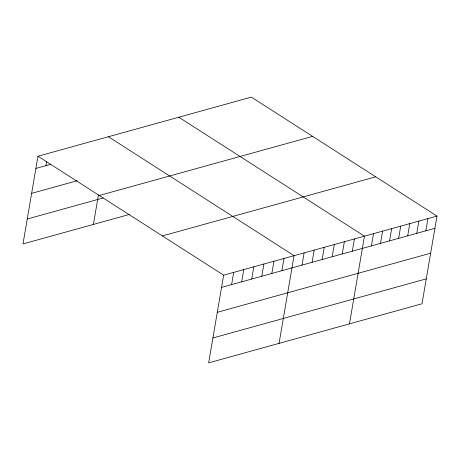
<?xml version="1.0" encoding="UTF-8"?>
<svg xmlns="http://www.w3.org/2000/svg" width="460" height="460" viewBox="0 0 460 460"><rect width="100%" height="100%" fill="white"/><g stroke="black" fill="none" stroke-linecap="round" stroke-linejoin="round"><path stroke-width="0.69" d="M437 216.079L223.64 275.178L208.65 362.871L422.01 303.772L437 216.079L251.35 97.129L37.99 156.227L23 243.921L129.616 214.389M45.96 165.657L46.655 161.586M93.409 224.417L98.451 194.902M231.61 284.613L233.703 272.395M241.672 281.825L243.76 269.606M251.729 279.042L253.816 266.823M261.786 276.253L263.873 264.034M271.843 273.47L273.936 261.251M281.905 270.681L283.992 258.462M279.059 343.373L294.049 255.679L108.399 136.724M302.019 265.109L304.106 252.891M312.075 262.327L314.168 250.102M322.138 259.538L324.225 247.319M332.195 256.749L334.282 244.53M342.251 253.966L344.344 241.747M352.314 251.177L354.401 238.958M349.468 323.869L364.458 236.175L178.808 117.219M371.438 245.881L373.526 233.663M380.506 243.369L382.593 231.15M389.574 240.856L391.661 228.637M398.642 238.349L400.729 226.124M407.709 235.836L409.797 223.617M416.777 233.323L418.864 221.105M425.845 230.811L427.932 218.592M35.903 168.446L50.652 164.358M31.642 193.349L77.24 180.722M99.256 195.483L312.61 136.379M27.255 219.012L103.028 198.024M162.374 235.922L375.734 176.824M221.553 287.396L434.913 228.298M217.298 312.305L430.652 253.207M212.911 337.968L426.265 278.869M37.99 156.227L223.64 275.178"/></g></svg>
